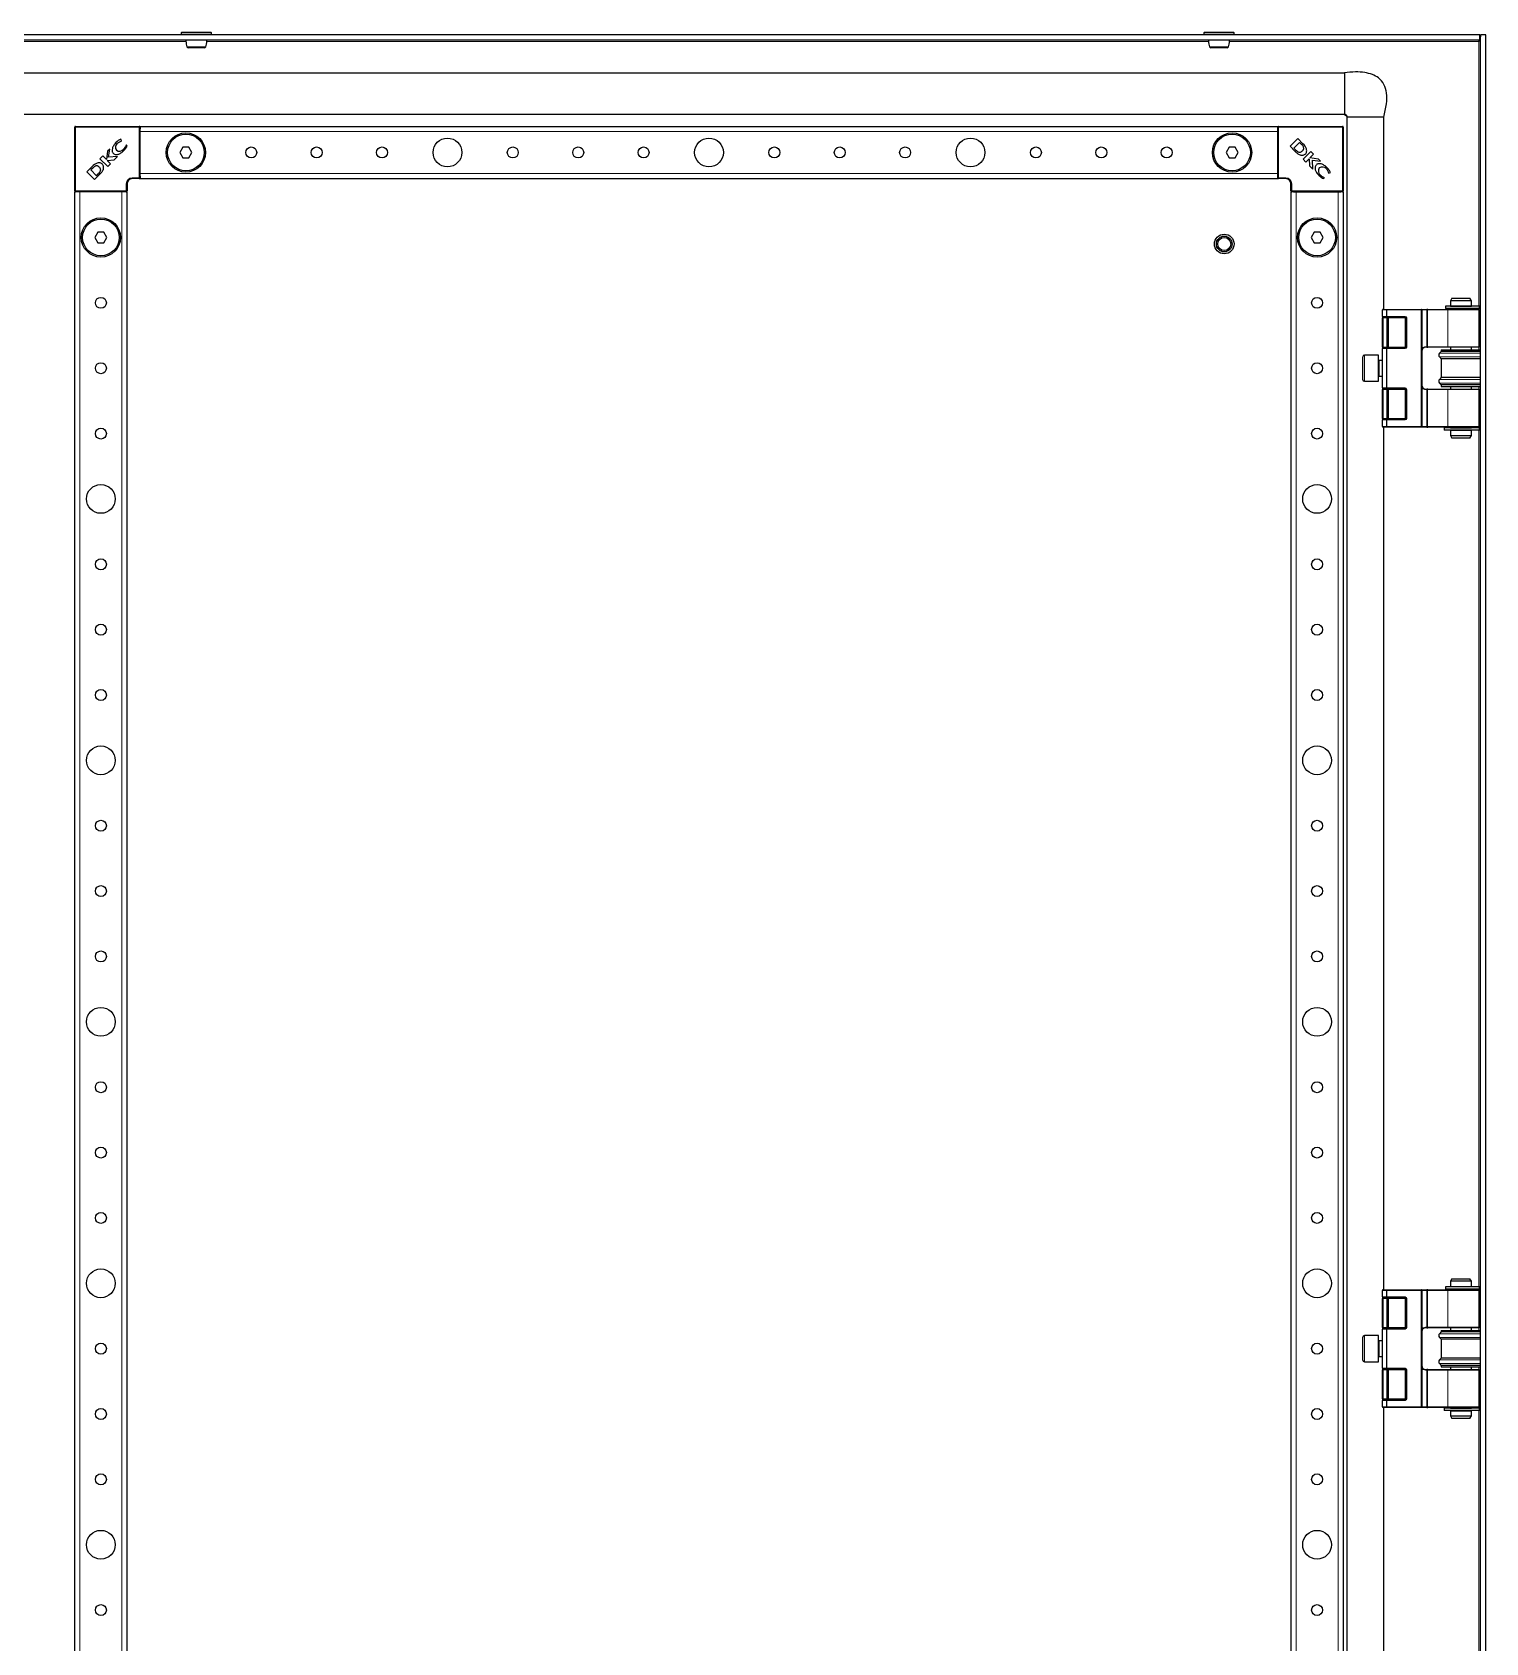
# Model space of a CAD drawing. Header units: millimetres. Extents: x -1284 to 3090, y -1538 to 1219.
# Drawn here: x -281 to 275, y -59 to 557 of the extents above; entities that cross this region are included whole.
import ezdxf

# ---------------------------------------------------------------- set-up
doc = ezdxf.new("R2010")
doc.units = ezdxf.units.MM

msp = doc.modelspace()

# ---------------------------------------------------------------- linework, layer by layer
at = {"color": 7, "linetype": 'Continuous', "lineweight": 25}
for p, q in [((272.26, 556.28), (-318.14, 556.28)), ((-224.19, 557.03), (-224.19, 556.28)), ((-223.94, 557.28), (-212.94, 557.28)), ((-212.69, 556.28), (-212.69, 557.03)), ((166.81, 557.03), (166.81, 556.28)), ((167.06, 557.28), (175.57, 557.28)), ((175.57, 557.28), (178.06, 557.28)), ((178.31, 556.28), (178.31, 557.03)), ((272.26, 554.28), (272.26, 556.28)), ((272.56, -998.72), (272.56, 556.28)), ((274.56, 556.28), (272.56, 556.28)), ((274.56, -998.72), (274.56, 556.28)), ((272.26, 554.28), (-318.14, 554.28)), ((272.16, 554.28), (271.96, 553.68)), ((-312.44, 541.78), (220.56, 541.78)), ((220.56, 525.78), (-309.69, 525.78)), ((221.56, -967.22), (221.56, 524.78)), ((235.56, 451.28), (235.56, 524.78)), ((-264.94, 496.58), (-264.94, 520.98)), ((-264.64, 521.28), (-240.24, 521.28)), ((-239.94, 520.98), (-239.94, 521.28)), ((-239.94, 521.28), (195.06, 521.28)), ((-239.94, 520.98), (-239.94, 520.34)), ((-239.94, 519.28), (-239.94, 520.34)), ((-239.94, 503.28), (-239.94, 519.28)), ((195.06, 520.98), (195.06, 521.28)), ((195.06, 520.34), (195.06, 520.98)), ((195.06, 519.28), (195.06, 520.34)), ((195.06, 503.28), (195.06, 519.28)), ((195.36, 521.28), (219.76, 521.28)), ((220.06, 520.98), (220.06, 496.58)), ((-252.36, 511.82), (-252.85, 508.55)), ((-251.57, 512.61), (-252.36, 511.82)), ((-252.04, 509.52), (-251.57, 512.61)), ((-247, 515.74), (-247.34, 516.43)), ((-247.14, 515.6), (-247, 515.74)), ((-245.19, 514.17), (-245.3, 514.06)), ((-244.94, 513.66), (-245.19, 514.17)), ((-223.59, 513.28), (-224.75, 511.28)), ((-224.75, 511.28), (-223.59, 509.28)), ((-221.28, 513.28), (-223.59, 513.28)), ((-220.13, 511.28), (-221.28, 513.28)), ((-221.28, 509.28), (-220.13, 511.28)), ((176.41, 513.28), (175.25, 511.28)), ((175.25, 511.28), (176.41, 509.28)), ((178.72, 513.28), (176.41, 513.28)), ((179.87, 511.28), (178.72, 513.28)), ((178.72, 509.28), (179.87, 511.28)), ((202.67, 516.64), (199.71, 513.68)), ((199.71, 513.68), (201.6, 511.79)), ((203.37, 515.11), (201.19, 512.93)), ((201.19, 512.93), (201.87, 512.27)), ((201.6, 511.79), (201.62, 511.77)), ((204.66, 514.64), (202.67, 516.64)), ((204.11, 514.39), (203.37, 515.11)), ((207.67, 511.63), (204.71, 508.67)), ((208.72, 510.59), (207.67, 511.63)), ((-258.3, 505.88), (-260.29, 503.89)), ((-258.05, 505.33), (-258.77, 504.59)), ((-254.24, 509.94), (-255.29, 508.89)), ((-255.29, 508.89), (-252.33, 505.93)), ((-252.85, 508.55), (-254.24, 509.94)), ((-252.51, 508.23), (-249.85, 508.41)), ((-251.27, 506.99), (-252.51, 508.23)), ((-252.33, 505.93), (-251.27, 506.99)), ((-248.57, 509.7), (-252.04, 509.52)), ((-249.85, 508.41), (-248.57, 509.7)), ((-223.59, 509.28), (-221.28, 509.28)), ((176.41, 509.28), (178.72, 509.28)), ((204.71, 508.67), (205.77, 507.61)), ((205.77, 507.61), (207.01, 508.86)), ((207.01, 508.86), (207.19, 506.2)), ((207.19, 506.2), (208.47, 504.91)), ((207.33, 509.2), (208.72, 510.59)), ((210.59, 508.71), (207.33, 509.2)), ((208.29, 508.38), (211.39, 507.91)), ((208.47, 504.91), (208.29, 508.38)), ((211.39, 507.91), (210.59, 508.71)), ((-260.29, 503.89), (-257.33, 500.93)), ((-258.77, 504.59), (-256.59, 502.41)), ((-257.33, 500.93), (-255.44, 502.82)), ((-256.59, 502.41), (-255.93, 503.09)), ((-255.44, 502.82), (-255.42, 502.84)), ((-244.94, 499.28), (-244.94, 496.58)), ((-240.24, 501.28), (-242.94, 501.28)), ((-239.94, 502.23), (-239.94, 503.28)), ((-239.94, 502.23), (-239.94, 501.58)), ((-239.94, 501.28), (-239.94, 501.58)), ((-239.94, 501.28), (195.06, 501.28)), ((195.06, 502.23), (195.06, 503.28)), ((195.06, 501.58), (195.06, 502.23)), ((195.06, 501.28), (195.06, 501.58)), ((198.06, 501.28), (195.36, 501.28)), ((200.06, 496.58), (200.06, 499.28)), ((212.43, 501.29), (212.94, 501.53)), ((212.94, 501.53), (212.84, 501.64)), ((214.38, 503.48), (214.52, 503.35)), ((214.52, 503.35), (215.2, 503.68)), ((-264.94, -938.72), (-264.94, 496.28)), ((-264.64, 496.28), (-264.94, 496.28)), ((-263.99, 496.28), (-264.64, 496.28)), ((-262.94, 496.28), (-263.99, 496.28)), ((-246.94, 496.28), (-262.94, 496.28)), ((-245.89, 496.28), (-246.94, 496.28)), ((-245.24, 496.28), (-245.89, 496.28)), ((-244.94, 496.28), (-245.24, 496.28)), ((-244.94, -938.72), (-244.94, 496.28)), ((200.06, 496.28), (200.06, -938.72)), ((200.06, 496.28), (200.36, 496.28)), ((201.01, 496.28), (200.36, 496.28)), ((201.01, 496.28), (202.06, 496.28)), ((202.06, 496.28), (218.06, 496.28)), ((218.06, 496.28), (219.11, 496.28)), ((219.76, 496.28), (219.11, 496.28)), ((219.76, 496.28), (220.06, 496.28)), ((220.06, 496.28), (220.06, -938.72)), ((-256.09, 480.78), (-257.25, 478.78)), ((-253.78, 480.78), (-256.09, 480.78)), ((-252.63, 478.78), (-253.78, 480.78)), ((208.91, 480.78), (207.75, 478.78)), ((211.22, 480.78), (208.91, 480.78)), ((212.37, 478.78), (211.22, 480.78)), ((-257.25, 478.78), (-256.09, 476.78)), ((-256.09, 476.78), (-253.78, 476.78)), ((-253.78, 476.78), (-252.63, 478.78)), ((207.75, 478.78), (208.91, 476.78)), ((208.91, 476.78), (211.22, 476.78)), ((211.22, 476.78), (212.37, 478.78)), ((235.06, 448.58), (235.06, 451.08)), ((235.26, 451.28), (236.64, 451.28)), ((236.56, 451.08), (236.56, 448.58)), ((236.64, 451.28), (249.86, 451.28)), ((249.86, 451.28), (252.08, 451.28)), ((250.06, 451.08), (250.06, 406.48)), ((252.36, 451.28), (252.08, 451.28)), ((252.36, 451.28), (260.25, 451.28)), ((259.12, 452.48), (259.12, 451.58)), ((259.14, 452.48), (259.12, 452.48)), ((259.14, 451.58), (259.12, 451.58)), ((259.14, 452.48), (259.14, 451.58)), ((259.22, 452.48), (259.14, 452.48)), ((259.22, 451.58), (259.14, 451.58)), ((272.21, 452.48), (259.22, 452.48)), ((272.21, 451.58), (259.22, 451.58)), ((260.25, 451.28), (271.86, 451.28)), ((261.64, 455.53), (261.06, 454.53)), ((261.06, 454.53), (261.06, 452.53)), ((269.06, 454.53), (261.06, 454.53)), ((261.06, 452.53), (269.06, 452.53)), ((261.06, 451.53), (261.06, 451.28)), ((261.06, 451.53), (269.06, 451.53)), ((261.56, 452.53), (261.56, 452.48)), ((261.56, 451.58), (261.56, 451.53)), ((261.64, 455.53), (268.48, 455.53)), ((269.06, 454.53), (268.48, 455.53)), ((268.56, 452.48), (268.56, 452.53)), ((268.56, 451.53), (268.56, 451.58)), ((269.06, 452.53), (269.06, 454.53)), ((269.06, 451.28), (269.06, 451.53)), ((272.06, 436.98), (272.06, 451.08)), ((272.21, 451.58), (272.21, 452.48)), ((235.06, 448.58), (235.06, 447.98)), ((235.06, 436.88), (235.06, 447.98)), ((236.68, 448.28), (235.36, 448.28)), ((243.76, 448.28), (236.68, 448.28)), ((237.06, 436.88), (237.06, 447.98)), ((244.06, 436.88), (244.06, 447.98)), ((227.56, 428.78), (227.56, 433.18)), ((233.56, 433.78), (228.16, 433.78)), ((233.56, 428.78), (233.56, 433.78)), ((235.06, 431.78), (233.81, 431.78)), ((235.06, 436.88), (235.06, 436.28)), ((235.06, 421.28), (235.06, 436.28)), ((235.36, 436.58), (236.68, 436.58)), ((236.56, 436.28), (236.56, 421.28)), ((236.68, 436.58), (243.76, 436.58)), ((252.08, 436.78), (251.56, 436.78)), ((252.08, 436.78), (252.36, 436.78)), ((260.25, 436.78), (252.36, 436.78)), ((257.56, 435.18), (256.86, 434.5)), ((256.86, 433.07), (257.56, 432.38)), ((257.56, 435.78), (257.56, 435.18)), ((257.56, 435.78), (272.56, 435.78)), ((272.56, 435.18), (257.56, 435.18)), ((257.56, 432.38), (257.56, 425.18)), ((272.56, 432.38), (257.56, 432.38)), ((271.86, 436.78), (260.25, 436.78)), ((261.06, 436.78), (261.06, 435.78)), ((269.06, 435.78), (269.06, 436.78)), ((227.56, 424.38), (227.56, 428.78)), ((233.56, 423.78), (233.56, 428.78)), ((233.81, 425.78), (235.06, 425.78)), ((257.56, 425.18), (256.86, 424.5)), ((272.56, 425.18), (257.56, 425.18)), ((228.16, 423.78), (233.56, 423.78)), ((235.06, 421.28), (235.06, 420.68)), ((235.06, 409.58), (235.06, 420.68)), ((236.68, 420.98), (235.36, 420.98)), ((243.76, 420.98), (236.68, 420.98)), ((237.06, 409.58), (237.06, 420.68)), ((244.06, 409.58), (244.06, 420.68)), ((251.56, 420.78), (252.08, 420.78)), ((252.36, 420.78), (252.08, 420.78)), ((252.36, 420.78), (260.25, 420.78)), ((256.86, 423.07), (257.56, 422.38)), ((257.56, 422.38), (257.56, 421.78)), ((272.56, 422.38), (257.56, 422.38)), ((257.56, 421.78), (272.56, 421.78)), ((260.25, 420.78), (271.86, 420.78)), ((261.06, 421.78), (261.06, 420.78)), ((269.06, 420.78), (269.06, 421.78)), ((272.06, 406.48), (272.06, 420.58)), ((235.06, 409.58), (235.06, 408.98)), ((235.06, 406.48), (235.06, 408.98)), ((235.36, 409.28), (236.68, 409.28)), ((236.56, 408.98), (236.56, 406.48)), ((236.68, 409.28), (243.76, 409.28)), ((236.64, 406.28), (235.26, 406.28)), ((235.56, 76.28), (235.56, 406.28)), ((249.86, 406.28), (236.64, 406.28)), ((252.08, 406.28), (249.86, 406.28)), ((252.08, 406.28), (252.36, 406.28)), ((260.25, 406.28), (252.36, 406.28)), ((258.69, 405.98), (258.69, 405.08)), ((258.74, 405.98), (258.69, 405.98)), ((258.74, 405.08), (258.69, 405.08)), ((272.21, 405.98), (258.74, 405.98)), ((272.21, 405.08), (258.74, 405.08)), ((271.86, 406.28), (260.25, 406.28)), ((261.06, 406.28), (261.06, 406.03)), ((261.06, 406.03), (269.06, 406.03)), ((261.06, 405.03), (261.06, 403.03)), ((261.06, 405.03), (269.06, 405.03)), ((261.06, 403.03), (261.64, 402.03)), ((261.06, 403.03), (265.59, 403.03)), ((261.56, 406.03), (261.56, 405.98)), ((261.56, 405.08), (261.56, 405.03)), ((265.52, 402.03), (261.64, 402.03)), ((268.48, 402.03), (265.52, 402.03)), ((265.59, 403.03), (269.06, 403.03)), ((268.48, 402.03), (269.06, 403.03)), ((268.56, 405.98), (268.56, 406.03)), ((268.56, 405.03), (268.56, 405.08)), ((269.06, 406.03), (269.06, 406.28)), ((269.06, 403.03), (269.06, 405.03)), ((272.21, 405.08), (272.21, 405.98)), ((261.64, 80.53), (261.06, 79.53)), ((261.64, 80.53), (268.48, 80.53)), ((269.06, 79.53), (268.48, 80.53)), ((235.06, 73.58), (235.06, 76.08)), ((235.26, 76.28), (236.64, 76.28)), ((236.56, 76.08), (236.56, 73.58)), ((236.64, 76.28), (249.86, 76.28)), ((249.86, 76.28), (252.08, 76.28)), ((250.06, 76.08), (250.06, 31.48)), ((252.36, 76.28), (252.08, 76.28)), ((252.36, 76.28), (260.25, 76.28)), ((259.12, 77.48), (259.12, 76.58)), ((259.14, 77.48), (259.12, 77.48)), ((259.14, 76.58), (259.12, 76.58)), ((259.14, 77.48), (259.14, 76.58)), ((259.22, 77.48), (259.14, 77.48)), ((259.22, 76.58), (259.14, 76.58)), ((272.21, 77.48), (259.22, 77.48)), ((272.21, 76.58), (259.22, 76.58)), ((260.25, 76.28), (271.86, 76.28)), ((261.06, 79.53), (261.06, 77.53)), ((269.06, 79.53), (261.06, 79.53)), ((261.06, 77.53), (269.06, 77.53)), ((261.06, 76.53), (261.06, 76.28)), ((261.06, 76.53), (269.06, 76.53)), ((261.56, 77.53), (261.56, 77.48)), ((261.56, 76.58), (261.56, 76.53)), ((268.56, 77.48), (268.56, 77.53)), ((268.56, 76.53), (268.56, 76.58)), ((269.06, 77.53), (269.06, 79.53)), ((269.06, 76.28), (269.06, 76.53)), ((272.06, 61.98), (272.06, 76.08)), ((272.21, 76.58), (272.21, 77.48)), ((235.06, 73.58), (235.06, 72.98)), ((235.06, 61.88), (235.06, 72.98)), ((236.68, 73.28), (235.36, 73.28)), ((243.76, 73.28), (236.68, 73.28)), ((237.06, 61.88), (237.06, 72.98)), ((244.06, 61.88), (244.06, 72.98)), ((235.06, 61.88), (235.06, 61.28)), ((252.08, 61.78), (251.56, 61.78)), ((252.08, 61.78), (252.36, 61.78)), ((260.25, 61.78), (252.36, 61.78)), ((271.86, 61.78), (260.25, 61.78)), ((261.06, 61.78), (261.06, 60.78)), ((269.06, 60.78), (269.06, 61.78)), ((227.56, 53.78), (227.56, 58.18)), ((233.56, 58.78), (228.16, 58.78)), ((233.56, 53.78), (233.56, 58.78)), ((235.06, 56.78), (233.81, 56.78)), ((235.06, 46.28), (235.06, 61.28)), ((235.36, 61.58), (236.68, 61.58)), ((236.56, 61.28), (236.56, 46.28)), ((236.68, 61.58), (243.76, 61.58)), ((257.56, 60.18), (256.86, 59.5)), ((256.86, 58.07), (257.56, 57.38)), ((257.56, 60.78), (257.56, 60.18)), ((257.56, 60.78), (272.56, 60.78)), ((272.56, 60.18), (257.56, 60.18)), ((257.56, 57.38), (257.56, 50.18)), ((272.56, 57.38), (257.56, 57.38)), ((227.56, 49.38), (227.56, 53.78)), ((233.56, 48.78), (233.56, 53.78)), ((233.81, 50.78), (235.06, 50.78)), ((257.56, 50.18), (256.86, 49.5)), ((272.56, 50.18), (257.56, 50.18)), ((228.16, 48.78), (233.56, 48.78)), ((235.06, 46.28), (235.06, 45.68)), ((235.06, 34.58), (235.06, 45.68)), ((236.68, 45.98), (235.36, 45.98)), ((243.76, 45.98), (236.68, 45.98)), ((237.06, 34.58), (237.06, 45.68)), ((244.06, 34.58), (244.06, 45.68)), ((251.56, 45.78), (252.08, 45.78)), ((252.36, 45.78), (252.08, 45.78)), ((252.36, 45.78), (260.25, 45.78)), ((256.86, 48.07), (257.56, 47.38)), ((257.56, 47.38), (257.56, 46.78)), ((272.56, 47.38), (257.56, 47.38)), ((257.56, 46.78), (272.56, 46.78)), ((260.25, 45.78), (271.86, 45.78)), ((261.06, 46.78), (261.06, 45.78)), ((269.06, 45.78), (269.06, 46.78)), ((272.06, 31.48), (272.06, 45.58)), ((235.06, 34.58), (235.06, 33.98)), ((235.06, 31.48), (235.06, 33.98)), ((236.64, 31.28), (235.26, 31.28)), ((235.36, 34.28), (236.68, 34.28)), ((235.56, -473.72), (235.56, 31.28)), ((236.56, 33.98), (236.56, 31.48)), ((249.86, 31.28), (236.64, 31.28)), ((236.68, 34.28), (243.76, 34.28)), ((252.08, 31.28), (249.86, 31.28)), ((252.08, 31.28), (252.36, 31.28)), ((260.25, 31.28), (252.36, 31.28)), ((258.69, 30.98), (258.69, 30.08)), ((258.74, 30.98), (258.69, 30.98)), ((272.21, 30.98), (258.74, 30.98)), ((271.86, 31.28), (260.25, 31.28)), ((261.06, 31.28), (261.06, 31.03)), ((261.06, 31.03), (269.06, 31.03)), ((261.56, 31.03), (261.56, 30.98)), ((268.56, 30.98), (268.56, 31.03)), ((269.06, 31.03), (269.06, 31.28)), ((272.21, 30.08), (272.21, 30.98)), ((258.74, 30.08), (258.69, 30.08)), ((272.21, 30.08), (258.74, 30.08)), ((261.06, 30.03), (261.06, 28.03)), ((261.06, 30.03), (269.06, 30.03)), ((261.06, 28.03), (261.64, 27.03)), ((261.06, 28.03), (265.59, 28.03)), ((261.56, 30.08), (261.56, 30.03)), ((265.52, 27.03), (261.64, 27.03)), ((268.48, 27.03), (265.52, 27.03)), ((265.59, 28.03), (269.06, 28.03)), ((268.48, 27.03), (269.06, 28.03)), ((268.56, 30.03), (268.56, 30.08)), ((269.06, 28.03), (269.06, 30.03))]:
    msp.add_line(p, q, dxfattribs=at)
at = {"color": 8, "linetype": 'Continuous', "lineweight": 18}
for p, q in [((-212.69, 557.03), (-224.19, 557.03)), ((175.71, 557.03), (166.81, 557.03)), ((178.31, 557.03), (175.71, 557.03)), ((-317.84, 553.68), (-222.41, 553.68)), ((-214.47, 553.68), (168.59, 553.68)), ((176.53, 553.68), (271.96, 553.68)), ((271.96, 553.68), (271.96, 452.48)), ((-264.64, 520.98), (-264.94, 520.98)), ((-264.64, 520.98), (-264.64, 521.28)), ((-264.64, 520.98), (-264.64, 496.58)), ((-240.24, 520.98), (-264.64, 520.98)), ((-240.24, 521.28), (-240.24, 520.98)), ((-240.24, 501.58), (-240.24, 520.98)), ((-239.94, 520.98), (-240.24, 520.98)), ((-239.94, 519.28), (195.06, 519.28)), ((195.36, 520.98), (195.06, 520.98)), ((195.36, 520.98), (195.36, 521.28)), ((195.36, 520.98), (195.36, 501.58)), ((219.76, 520.98), (195.36, 520.98)), ((219.76, 520.98), (219.76, 521.28)), ((219.76, 496.58), (219.76, 520.98)), ((219.76, 520.98), (220.06, 520.98)), ((-245.24, 496.58), (-245.24, 499.28)), ((-244.94, 499.28), (-245.24, 499.28)), ((-242.94, 501.58), (-240.24, 501.58)), ((-242.94, 501.28), (-242.94, 501.58)), ((-240.24, 501.58), (-240.24, 501.28)), ((-239.94, 501.58), (-240.24, 501.58)), ((-239.94, 503.28), (195.06, 503.28)), ((195.36, 501.58), (195.06, 501.58)), ((195.36, 501.28), (195.36, 501.58)), ((195.36, 501.58), (198.06, 501.58)), ((198.06, 501.28), (198.06, 501.58)), ((200.06, 499.28), (200.36, 499.28)), ((200.36, 499.28), (200.36, 496.58)), ((-264.64, 496.58), (-264.94, 496.58)), ((-264.64, 496.58), (-245.24, 496.58)), ((-264.64, 496.58), (-264.64, 496.28)), ((-262.94, -938.72), (-262.94, 496.28)), ((-246.94, -938.72), (-246.94, 496.28)), ((-245.24, 496.58), (-245.24, 496.28)), ((-244.94, 496.58), (-245.24, 496.58)), ((200.36, 496.58), (200.06, 496.58)), ((200.36, 496.58), (219.76, 496.58)), ((200.36, 496.28), (200.36, 496.58)), ((202.06, 496.28), (202.06, -938.72)), ((218.06, 496.28), (218.06, -938.72)), ((219.76, 496.28), (219.76, 496.58)), ((220.06, 496.58), (219.76, 496.58)), ((236.56, 451.08), (235.06, 451.08)), ((249.86, 451.08), (236.56, 451.08)), ((249.86, 451.08), (249.86, 451.28)), ((249.86, 406.48), (249.86, 451.08)), ((249.86, 451.08), (250.06, 451.08)), ((252.08, 451.08), (250.06, 451.08)), ((252.08, 451.28), (252.08, 451.08)), ((252.22, 451.08), (252.08, 451.08)), ((252.08, 436.98), (252.08, 451.08)), ((260.11, 451.08), (252.22, 451.08)), ((252.22, 451.08), (252.22, 436.98)), ((259.22, 451.58), (259.22, 452.48)), ((272.06, 451.08), (260.11, 451.08)), ((260.11, 436.98), (260.11, 451.08)), ((271.96, 451.58), (271.96, 451.26)), ((235.06, 448.58), (236.56, 448.58)), ((235.36, 447.98), (235.06, 447.98)), ((235.36, 448.28), (235.36, 447.98)), ((236.76, 447.98), (235.36, 447.98)), ((235.36, 447.98), (235.36, 436.88)), ((236.56, 448.58), (243.76, 448.58)), ((236.76, 448.28), (236.76, 447.98)), ((236.76, 436.88), (236.76, 447.98)), ((237.06, 447.98), (236.76, 447.98)), ((237.36, 447.98), (237.06, 447.98)), ((237.36, 447.98), (237.36, 448.28)), ((243.76, 447.98), (237.36, 447.98)), ((237.36, 447.98), (237.36, 436.88)), ((243.76, 448.58), (243.76, 448.28)), ((243.76, 447.98), (243.76, 448.28)), ((243.76, 436.88), (243.76, 447.98)), ((244.06, 447.98), (243.76, 447.98)), ((244.36, 447.98), (244.06, 447.98)), ((244.36, 447.98), (244.36, 436.88)), ((228.16, 433.78), (228.16, 428.78)), ((233.81, 431.78), (233.81, 425.78)), ((235.36, 436.88), (235.06, 436.88)), ((236.56, 436.28), (235.06, 436.28)), ((235.36, 436.88), (236.76, 436.88)), ((235.36, 436.88), (235.36, 436.58)), ((243.76, 436.28), (236.56, 436.28)), ((236.76, 436.88), (236.76, 436.58)), ((237.06, 436.88), (236.76, 436.88)), ((237.36, 436.88), (237.06, 436.88)), ((237.36, 436.58), (237.36, 436.88)), ((237.36, 436.88), (243.76, 436.88)), ((243.76, 436.58), (243.76, 436.88)), ((244.06, 436.88), (243.76, 436.88)), ((243.76, 436.58), (243.76, 436.28)), ((244.36, 436.88), (244.06, 436.88)), ((251.56, 436.98), (252.08, 436.98)), ((251.56, 436.98), (251.56, 436.78)), ((252.22, 436.98), (252.08, 436.98)), ((252.08, 436.98), (252.08, 436.78)), ((252.22, 436.98), (260.11, 436.98)), ((272.56, 434.5), (256.86, 434.5)), ((272.56, 433.07), (256.86, 433.07)), ((260.11, 436.98), (272.06, 436.98)), ((271.96, 436.81), (271.96, 435.78)), ((228.16, 428.78), (228.16, 423.78)), ((235.06, 421.28), (236.56, 421.28)), ((235.36, 420.68), (235.06, 420.68)), ((235.36, 420.68), (235.36, 420.98)), ((236.76, 420.68), (235.36, 420.68)), ((235.36, 420.68), (235.36, 409.58)), ((236.56, 421.28), (243.76, 421.28)), ((236.76, 420.68), (236.76, 420.98)), ((236.76, 409.58), (236.76, 420.68)), ((236.76, 420.68), (237.06, 420.68)), ((237.06, 420.68), (237.36, 420.68)), ((237.36, 420.68), (237.36, 420.98)), ((243.76, 420.68), (237.36, 420.68)), ((237.36, 420.68), (237.36, 409.58)), ((243.76, 420.98), (243.76, 421.28)), ((243.76, 420.68), (243.76, 420.98)), ((243.76, 409.58), (243.76, 420.68)), ((243.76, 420.68), (244.06, 420.68)), ((244.06, 420.68), (244.36, 420.68)), ((244.36, 420.68), (244.36, 409.58)), ((251.56, 420.78), (251.56, 420.58)), ((252.08, 420.58), (251.56, 420.58)), ((252.08, 420.78), (252.08, 420.58)), ((252.08, 406.48), (252.08, 420.58)), ((252.08, 420.58), (252.22, 420.58)), ((252.22, 420.58), (252.22, 406.48)), ((260.11, 420.58), (252.22, 420.58)), ((272.56, 424.5), (256.86, 424.5)), ((272.56, 423.07), (256.86, 423.07)), ((260.11, 406.48), (260.11, 420.58)), ((272.06, 420.58), (260.11, 420.58)), ((271.96, 421.78), (271.96, 420.76)), ((235.06, 409.58), (235.36, 409.58)), ((236.56, 408.98), (235.06, 408.98)), ((235.36, 409.28), (235.36, 409.58)), ((235.36, 409.58), (236.76, 409.58)), ((243.76, 408.98), (236.56, 408.98)), ((236.76, 409.28), (236.76, 409.58)), ((237.06, 409.58), (236.76, 409.58)), ((237.36, 409.58), (237.06, 409.58)), ((237.36, 409.28), (237.36, 409.58)), ((237.36, 409.58), (243.76, 409.58)), ((243.76, 409.28), (243.76, 409.58)), ((244.06, 409.58), (243.76, 409.58)), ((243.76, 408.98), (243.76, 409.28)), ((244.36, 409.58), (244.06, 409.58)), ((235.06, 406.48), (236.56, 406.48)), ((236.56, 406.48), (249.86, 406.48)), ((249.86, 406.28), (249.86, 406.48)), ((250.06, 406.48), (249.86, 406.48)), ((250.06, 406.48), (252.08, 406.48)), ((252.08, 406.48), (252.22, 406.48)), ((252.08, 406.48), (252.08, 406.28)), ((252.22, 406.48), (260.11, 406.48)), ((258.74, 405.08), (258.74, 405.98)), ((260.11, 406.48), (272.06, 406.48)), ((271.96, 406.31), (271.96, 405.98)), ((271.96, 405.08), (271.96, 77.48)), ((236.56, 76.08), (235.06, 76.08)), ((249.86, 76.08), (236.56, 76.08)), ((249.86, 76.08), (249.86, 76.28)), ((249.86, 31.48), (249.86, 76.08)), ((249.86, 76.08), (250.06, 76.08)), ((252.08, 76.08), (250.06, 76.08)), ((252.08, 76.28), (252.08, 76.08)), ((252.22, 76.08), (252.08, 76.08)), ((252.08, 61.98), (252.08, 76.08)), ((260.11, 76.08), (252.22, 76.08)), ((252.22, 76.08), (252.22, 61.98)), ((259.22, 76.58), (259.22, 77.48)), ((272.06, 76.08), (260.11, 76.08)), ((260.11, 61.98), (260.11, 76.08)), ((271.96, 76.58), (271.96, 76.26)), ((235.06, 73.58), (236.56, 73.58)), ((235.36, 72.98), (235.06, 72.98)), ((235.36, 73.28), (235.36, 72.98)), ((236.76, 72.98), (235.36, 72.98)), ((235.36, 72.98), (235.36, 61.88)), ((236.56, 73.58), (243.76, 73.58)), ((236.76, 73.28), (236.76, 72.98)), ((237.06, 72.98), (236.76, 72.98)), ((236.76, 61.88), (236.76, 72.98)), ((237.36, 72.98), (237.06, 72.98)), ((237.36, 72.98), (237.36, 73.28)), ((243.76, 72.98), (237.36, 72.98)), ((237.36, 72.98), (237.36, 61.88)), ((243.76, 73.58), (243.76, 73.28)), ((243.76, 72.98), (243.76, 73.28)), ((244.06, 72.98), (243.76, 72.98)), ((243.76, 61.88), (243.76, 72.98)), ((244.36, 72.98), (244.06, 72.98)), ((244.36, 72.98), (244.36, 61.88)), ((235.36, 61.88), (235.06, 61.88)), ((235.36, 61.88), (236.76, 61.88)), ((235.36, 61.88), (235.36, 61.58)), ((236.76, 61.88), (236.76, 61.58)), ((237.06, 61.88), (236.76, 61.88)), ((237.36, 61.88), (237.06, 61.88)), ((237.36, 61.58), (237.36, 61.88)), ((237.36, 61.88), (243.76, 61.88)), ((243.76, 61.58), (243.76, 61.88)), ((244.06, 61.88), (243.76, 61.88)), ((244.36, 61.88), (244.06, 61.88)), ((251.56, 61.98), (252.08, 61.98)), ((251.56, 61.98), (251.56, 61.78)), ((252.22, 61.98), (252.08, 61.98)), ((252.08, 61.98), (252.08, 61.78)), ((252.22, 61.98), (260.11, 61.98)), ((260.11, 61.98), (272.06, 61.98)), ((271.96, 61.81), (271.96, 60.78)), ((228.16, 58.78), (228.16, 53.78)), ((233.81, 56.78), (233.81, 50.78)), ((236.56, 61.28), (235.06, 61.28)), ((243.76, 61.28), (236.56, 61.28)), ((243.76, 61.58), (243.76, 61.28)), ((272.56, 59.5), (256.86, 59.5)), ((272.56, 58.07), (256.86, 58.07)), ((228.16, 53.78), (228.16, 48.78)), ((272.56, 49.5), (256.86, 49.5)), ((235.06, 46.28), (236.56, 46.28)), ((235.36, 45.68), (235.06, 45.68)), ((235.36, 45.68), (235.36, 45.98)), ((236.76, 45.68), (235.36, 45.68)), ((235.36, 45.68), (235.36, 34.58)), ((236.56, 46.28), (243.76, 46.28)), ((236.76, 45.68), (236.76, 45.98)), ((236.76, 45.68), (237.06, 45.68)), ((236.76, 34.58), (236.76, 45.68)), ((237.06, 45.68), (237.36, 45.68)), ((237.36, 45.68), (237.36, 45.98)), ((243.76, 45.68), (237.36, 45.68)), ((237.36, 45.68), (237.36, 34.58)), ((243.76, 45.98), (243.76, 46.28)), ((243.76, 45.68), (243.76, 45.98)), ((243.76, 34.58), (243.76, 45.68)), ((243.76, 45.68), (244.06, 45.68)), ((244.06, 45.68), (244.36, 45.68)), ((244.36, 45.68), (244.36, 34.58)), ((251.56, 45.78), (251.56, 45.58)), ((252.08, 45.58), (251.56, 45.58)), ((252.08, 45.78), (252.08, 45.58)), ((252.08, 45.58), (252.22, 45.58)), ((252.08, 31.48), (252.08, 45.58)), ((252.22, 45.58), (252.22, 31.48)), ((260.11, 45.58), (252.22, 45.58)), ((272.56, 48.07), (256.86, 48.07)), ((260.11, 31.48), (260.11, 45.58)), ((272.06, 45.58), (260.11, 45.58)), ((271.96, 46.78), (271.96, 45.76)), ((235.06, 34.58), (235.36, 34.58)), ((236.56, 33.98), (235.06, 33.98)), ((235.06, 31.48), (236.56, 31.48)), ((235.36, 34.28), (235.36, 34.58)), ((235.36, 34.58), (236.76, 34.58)), ((243.76, 33.98), (236.56, 33.98)), ((236.56, 31.48), (249.86, 31.48)), ((236.76, 34.28), (236.76, 34.58)), ((237.06, 34.58), (236.76, 34.58)), ((237.36, 34.58), (237.06, 34.58)), ((237.36, 34.28), (237.36, 34.58)), ((237.36, 34.58), (243.76, 34.58)), ((243.76, 34.28), (243.76, 34.58)), ((244.06, 34.58), (243.76, 34.58)), ((243.76, 33.98), (243.76, 34.28)), ((244.36, 34.58), (244.06, 34.58)), ((249.86, 31.28), (249.86, 31.48)), ((250.06, 31.48), (249.86, 31.48)), ((250.06, 31.48), (252.08, 31.48)), ((252.08, 31.48), (252.22, 31.48)), ((252.08, 31.48), (252.08, 31.28)), ((252.22, 31.48), (260.11, 31.48)), ((258.74, 30.08), (258.74, 30.98)), ((260.11, 31.48), (272.06, 31.48)), ((271.96, 31.31), (271.96, 30.98)), ((271.96, 30.08), (271.96, -472.52))]:
    msp.add_line(p, q, dxfattribs=at)
at = {"color": 7, "linetype": 'Continuous', "lineweight": 25}
for centre, radius in [((-222.44, 511.28), 7.5), ((-222.44, 511.28), 7), ((177.56, 511.28), 7.5), ((177.56, 511.28), 7), ((-197.44, 511.28), 2.1), ((-172.44, 511.28), 2.1), ((-147.44, 511.28), 2.1), ((-122.44, 511.28), 5.5), ((-97.44, 511.28), 2.1), ((-72.44, 511.28), 2.1), ((-47.44, 511.28), 2.1), ((-22.44, 511.28), 5.5), ((2.56, 511.28), 2.1), ((27.56, 511.28), 2.1), ((52.56, 511.28), 2.1), ((77.56, 511.28), 5.5), ((102.56, 511.28), 2.1), ((127.56, 511.28), 2.1), ((152.56, 511.28), 2.1), ((-254.94, 478.78), 7.5), ((-254.94, 478.78), 7), ((210.06, 478.78), 7.5), ((210.06, 478.78), 7), ((174.56, 476.28), 3.75), ((174.56, 476.28), 3), ((174.56, 476.28), 2.5), ((-254.94, 453.78), 2.1), ((210.06, 453.78), 2.1), ((-254.94, 428.78), 2.1), ((210.06, 428.78), 2.1), ((-254.94, 403.78), 2.1), ((210.06, 403.78), 2.1), ((-254.94, 378.78), 5.5), ((210.06, 378.78), 5.5), ((-254.94, 353.78), 2.1), ((210.06, 353.78), 2.1), ((-254.94, 328.78), 2.1), ((210.06, 328.78), 2.1), ((-254.94, 303.78), 2.1), ((210.06, 303.78), 2.1), ((-254.94, 278.78), 5.5), ((210.06, 278.78), 5.5), ((-254.94, 253.78), 2.1), ((210.06, 253.78), 2.1), ((-254.94, 228.78), 2.1), ((210.06, 228.78), 2.1), ((-254.94, 203.78), 2.1), ((210.06, 203.78), 2.1), ((-254.94, 178.78), 5.5), ((210.06, 178.78), 5.5), ((-254.94, 153.78), 2.1), ((210.06, 153.78), 2.1), ((-254.94, 128.78), 2.1), ((210.06, 128.78), 2.1), ((-254.94, 103.78), 2.1), ((210.06, 103.78), 2.1), ((-254.94, 78.78), 5.5), ((210.06, 78.78), 5.5), ((-254.94, 53.78), 2.1), ((210.06, 53.78), 2.1), ((-254.94, 28.78), 2.1), ((210.06, 28.78), 2.1), ((-254.94, 3.78), 2.1), ((210.06, 3.78), 2.1), ((-254.94, -21.22), 5.5), ((210.06, -21.22), 5.5), ((-254.94, -46.22), 2.1), ((210.06, -46.22), 2.1)]:
    msp.add_circle(centre, radius, dxfattribs=at)
for centre, radius, start, end in [((-223.94, 557.03), 0.25, 90, 180), ((-212.94, 557.03), 0.25, 0, 90), ((167.06, 557.03), 0.25, 90, 180), ((178.06, 557.03), 0.25, 0, 90), ((-221.55, 551.78), 0.5, 195.31604, 270.02276), ((-215.33, 551.78), 0.5, 269.99815, 345.40011), ((169.45, 551.78), 0.5, 195.24646, 270.04596), ((175.67, 551.78), 0.5, 269.96367, 344.83397), ((-264.64, 520.98), 0.3, 90, 180), ((-240.24, 520.98), 0.3, 0, 90), ((195.36, 520.98), 0.3, 90, 180), ((219.76, 520.98), 0.3, 0, 90), ((-247.43, 513.29), 1.97, 128.45405, 215.887), ((-247.87, 513.69), 1.94, 233.30966, 322.34638), ((199.64, 510.21), 6.12, 36.98881, 43.07444), ((201.45, 510.98), 4.87, 20.34448, 48.77765), ((-254.64, 502.67), 4.87, 110.34448, 138.77765), ((-253.87, 500.86), 6.12, 126.98881, 133.07444), ((212.47, 504.21), 1.94, 143.30966, 232.34638), ((212.06, 503.77), 1.97, 38.45405, 125.887), ((-242.94, 499.28), 2, 90, 180), ((-240.24, 501.58), 0.3, 270, 360), ((195.36, 501.58), 0.3, 180, 270), ((198.06, 499.28), 2, 0, 90), ((-264.64, 496.58), 0.3, 180, 270), ((-245.24, 496.58), 0.3, 270, 0), ((200.36, 496.58), 0.3, 180, 270), ((219.76, 496.58), 0.3, 270, 0), ((235.26, 451.08), 0.2, 90, 180), ((249.86, 451.08), 0.2, 0, 90), ((271.86, 451.08), 0.2, 0, 90), ((235.36, 448.58), 0.3, 180, 270), ((236.76, 447.98), 0.3, 0, 90), ((243.76, 447.98), 0.3, 0, 90), ((228.16, 433.18), 0.6, 90, 180), ((233.81, 432.03), 0.25, 180, 270), ((235.36, 436.28), 0.3, 90, 180), ((236.76, 436.88), 0.3, 270, 0), ((243.76, 436.88), 0.3, 270, 0), ((251.56, 435.28), 1.5, 90, 180), ((257.56, 433.78), 1, 134.427, 225.573), ((271.86, 436.98), 0.2, 270, 0), ((233.81, 425.53), 0.25, 90, 180), ((228.16, 424.38), 0.6, 180, 270), ((235.36, 421.28), 0.3, 180, 270), ((236.76, 420.68), 0.3, 0, 90), ((243.76, 420.68), 0.3, 0, 90), ((251.56, 422.28), 1.5, 180, 270), ((257.56, 423.78), 1, 134.427, 225.573), ((271.86, 420.58), 0.2, 0, 90), ((235.36, 408.98), 0.3, 90, 180), ((236.76, 409.58), 0.3, 270, 0), ((243.76, 409.58), 0.3, 270, 0), ((235.26, 406.48), 0.2, 180, 270), ((249.86, 406.48), 0.2, 270, 0), ((271.86, 406.48), 0.2, 270, 0), ((235.26, 76.08), 0.2, 90, 180), ((249.86, 76.08), 0.2, 0, 90), ((271.86, 76.08), 0.2, 0, 90), ((235.36, 73.58), 0.3, 180, 270), ((236.76, 72.98), 0.3, 0, 90), ((243.76, 72.98), 0.3, 0, 90), ((236.76, 61.88), 0.3, 270, 0), ((243.76, 61.88), 0.3, 270, 0), ((251.56, 60.28), 1.5, 90, 180), ((271.86, 61.98), 0.2, 270, 0), ((228.16, 58.18), 0.6, 90, 180), ((233.81, 57.03), 0.25, 180, 270), ((235.36, 61.28), 0.3, 90, 180), ((257.56, 58.78), 1, 134.427, 225.573), ((228.16, 49.38), 0.6, 180, 270), ((233.81, 50.53), 0.25, 90, 180), ((257.56, 48.78), 1, 134.427, 225.573), ((235.36, 46.28), 0.3, 180, 270), ((236.76, 45.68), 0.3, 0, 90), ((243.76, 45.68), 0.3, 0, 90), ((251.56, 47.28), 1.5, 180, 270), ((271.86, 45.58), 0.2, 0, 90), ((235.36, 33.98), 0.3, 90, 180), ((235.26, 31.48), 0.2, 180, 270), ((236.76, 34.58), 0.3, 270, 0), ((243.76, 34.58), 0.3, 270, 0), ((249.86, 31.48), 0.2, 270, 0), ((271.86, 31.48), 0.2, 270, 0)]:
    msp.add_arc(centre, radius, start, end, dxfattribs=at)
at = {"color": 8, "linetype": 'Continuous', "lineweight": 18}
for centre, radius, start, end in [((-242.94, 499.28), 2.3, 90, 180), ((198.06, 499.28), 2.3, 0, 90), ((252.4, 451.11), 0.179, 101.42175, 188.04947), ((260.29, 451.11), 0.179, 101.42175, 188.04947), ((243.76, 447.98), 0.6, 0, 90), ((243.76, 436.88), 0.6, 270, 0), ((251.56, 435.28), 1.7, 90, 151.92751), ((252.4, 436.96), 0.179, 171.95053, 258.57825), ((260.29, 436.96), 0.179, 171.95053, 258.57825), ((243.76, 420.68), 0.6, 0, 90), ((251.56, 422.28), 1.7, 208.07249, 270), ((252.4, 420.61), 0.179, 101.42175, 188.04947), ((260.29, 420.61), 0.179, 101.42175, 188.04947), ((243.76, 409.58), 0.6, 270, 0), ((252.4, 406.46), 0.179, 171.95053, 258.57825), ((260.29, 406.46), 0.179, 171.95053, 258.57825), ((252.4, 76.11), 0.179, 101.42175, 188.04947), ((260.29, 76.11), 0.179, 101.42175, 188.04947), ((243.76, 72.98), 0.6, 0, 90), ((243.76, 61.88), 0.6, 270, 0), ((251.56, 60.28), 1.7, 90, 151.92751), ((252.4, 61.96), 0.179, 171.95053, 258.57825), ((260.29, 61.96), 0.179, 171.95053, 258.57825), ((243.76, 45.68), 0.6, 0, 90), ((251.56, 47.28), 1.7, 208.07249, 270), ((252.4, 45.61), 0.179, 101.42175, 188.04947), ((260.29, 45.61), 0.179, 101.42175, 188.04947), ((243.76, 34.58), 0.6, 270, 0), ((252.4, 31.46), 0.179, 171.95053, 258.57825), ((260.29, 31.46), 0.179, 171.95053, 258.57825)]:
    msp.add_arc(centre, radius, start, end, dxfattribs=at)
at = {"color": 7, "linetype": 'Continuous', "lineweight": 25}
for centre, major_axis, start_param, end_param in [((236.64, 451.08), (0, 0.2), 0, 1.570796), ((236.68, 448.58), (0, 0.3), 1.570796, 3.141593), ((236.68, 436.28), (0, 0.3), 0, 1.570796), ((236.68, 421.28), (0, 0.3), 1.570796, 3.141593), ((236.68, 408.98), (0, 0.3), 0, 1.570796), ((236.64, 406.48), (0, 0.2), 1.570796, 3.141593), ((236.64, 76.08), (0, 0.2), 0, 1.570796), ((236.68, 73.58), (0, 0.3), 1.570796, 3.141593), ((236.68, 61.28), (0, 0.3), 0, 1.570796), ((236.68, 46.28), (0, 0.3), 1.570796, 3.141593), ((236.68, 33.98), (0, 0.3), 0, 1.570796), ((236.64, 31.48), (0, 0.2), 1.570796, 3.141593)]:
    msp.add_ellipse(centre, major_axis=major_axis, ratio=0.414214, start_param=start_param, end_param=end_param, dxfattribs=at)
for points, knots in [([(272.56, 556.28), (272.53, 555.85), (272.5, 555.29), (272.3, 554.73), (272.26, 554.6)], [0, 0, 0, 0, 0.773459, 1, 1, 1, 1]), ([(-222.46, 554.28), (-222.46, 554.15), (-222.44, 553.24), (-222.22, 552.37), (-222.03, 551.63)], [0, 0, 0, 0, 0.14185, 1, 1, 1, 1]), ([(-220.14, 551.28), (-220.33, 551.28), (-220.8, 551.28), (-221.35, 551.28), (-221.48, 551.28), (-221.54, 551.28)], [0, 0, 0, 0, 0.256553, 0.627981, 1, 1, 1, 1]), ([(-215.33, 551.28), (-215.37, 551.28), (-215.45, 551.28), (-216.01, 551.28), (-216.82, 551.28), (-217.81, 551.28), (-218.87, 551.28), (-219.66, 551.28), (-220.05, 551.28), (-220.14, 551.28)], [0, 0, 0, 0, 0.158514, 0.317278, 0.475863, 0.634247, 0.792477, 0.950708, 1, 1, 1, 1]), ([(-214.85, 551.63), (-214.66, 552.37), (-214.44, 553.24), (-214.42, 554.15), (-214.42, 554.28)], [0, 0, 0, 0, 0.85815, 1, 1, 1, 1]), ([(168.54, 554.28), (168.54, 554.15), (168.56, 553.24), (168.78, 552.37), (168.97, 551.63)], [0, 0, 0, 0, 0.14185, 1, 1, 1, 1]), ([(175.63, 551.28), (175.64, 551.28), (175.69, 551.28), (175.41, 551.28), (174.89, 551.28), (174.17, 551.28), (173.32, 551.28), (172.25, 551.28), (171.23, 551.28), (170.35, 551.28), (169.74, 551.28), (169.44, 551.28), (169.48, 551.28), (169.49, 551.28)], [0, 0, 0, 0, 0.03384, 0.141254, 0.248698, 0.315774, 0.423314, 0.530846, 0.63821, 0.745706, 0.853372, 0.960917, 1, 1, 1, 1]), ([(176.15, 551.63), (176.34, 552.37), (176.56, 553.24), (176.58, 554.15), (176.58, 554.28)], [0, 0, 0, 0, 0.85815, 1, 1, 1, 1]), ([(235.56, 524.78), (235.97, 526.46), (236.7, 529.5), (236.79, 533.81), (235.82, 537.37), (233.77, 539.82), (231.13, 541.24), (228.11, 541.98), (224.51, 542.19), (221.95, 541.92), (220.56, 541.78)], [0, 0, 0, 0, 0.176067, 0.318225, 0.435596, 0.543482, 0.633889, 0.737152, 0.858183, 1, 1, 1, 1]), ([(220.56, 541.78), (220.56, 541.75), (220.56, 541.69), (220.56, 541.05), (220.56, 539.58), (220.56, 537.39), (220.56, 535.39), (220.56, 533.78), (220.56, 532.18), (220.56, 530.17), (220.56, 527.99), (220.56, 526.48), (220.56, 526.08), (220.56, 525.95)], [0, 0, 0, 0, 0.069165, 0.1363, 0.267291, 0.398282, 0.465417, 0.534583, 0.603748, 0.670883, 0.801874, 0.932865, 1, 1, 1, 1]), ([(220.56, 525.95), (220.66, 525.93), (220.8, 525.91), (220.96, 525.84), (221.04, 525.79), (221.1, 525.72), (221.14, 525.65), (221.17, 525.58), (221.23, 525.4), (221.4, 525.32), (221.55, 525.09), (221.58, 524.89), (221.6, 524.78)], [0, 0, 0, 0, 0.146823, 0.202041, 0.247643, 0.28691, 0.323569, 0.360785, 0.40083, 0.628513, 0.79432, 1, 1, 1, 1]), ([(220.56, 525.78), (220.78, 525.63), (221.19, 525.37), (221.45, 524.96), (221.56, 524.78)], [0, 0, 0, 0, 0.556114, 1, 1, 1, 1]), ([(222.54, 524.78), (222.24, 524.78), (221.79, 524.78), (221.7, 524.78), (221.68, 524.78)], [0, 0, 0, 0, 0.6491387, 1, 1, 1, 1]), ([(-249.07, 515.19), (-249.4, 514.82), (-250.01, 514.12), (-250.57, 512.95), (-250.7, 512.01), (-250.55, 511.37), (-250.36, 511.14), (-250.27, 511.02)], [0, 0, 0, 0, 0.315674, 0.58952, 0.813199, 0.909026, 1, 1, 1, 1]), ([(-250.27, 511.02), (-250.11, 510.89), (-249.78, 510.6), (-249.08, 510.44), (-248.2, 510.57), (-247.13, 511.13), (-246.44, 511.77), (-246.04, 512.14)], [0, 0, 0, 0, 0.130532, 0.266031, 0.423997, 0.666819, 1, 1, 1, 1]), ([(-247.34, 516.43), (-247.67, 516.24), (-248.3, 515.9), (-248.83, 515.42), (-249.07, 515.19)], [0, 0, 0, 0, 0.5368, 1, 1, 1, 1]), ([(-248.65, 514.83), (-248.39, 515.05), (-247.95, 515.42), (-247.38, 515.55), (-247.14, 515.6)], [0, 0, 0, 0, 0.579608, 1, 1, 1, 1]), ([(-245.3, 514.06), (-245.44, 513.74), (-245.71, 513.17), (-246.13, 512.71), (-246.33, 512.5)], [0, 0, 0, 0, 0.547643, 1, 1, 1, 1]), ([(-246.04, 512.14), (-245.8, 512.41), (-245.37, 512.87), (-245.07, 513.42), (-244.94, 513.66)], [0, 0, 0, 0, 0.577653, 1, 1, 1, 1]), ([(201.62, 511.77), (201.69, 511.69), (201.85, 511.54), (202.02, 511.39), (202.1, 511.31)], [0, 0, 0, 0, 0.486421, 1, 1, 1, 1]), ([(201.87, 512.27), (202.07, 512.08), (202.43, 511.73), (202.97, 511.41), (203.42, 511.35), (203.76, 511.41), (204.12, 511.6), (204.33, 511.8), (204.44, 511.91)], [0, 0, 0, 0, 0.274676, 0.503042, 0.607381, 0.716579, 0.843412, 1, 1, 1, 1]), ([(202.1, 511.31), (202.25, 511.18), (202.52, 510.93), (202.81, 510.72), (202.95, 510.63)], [0, 0, 0, 0, 0.55183, 1, 1, 1, 1]), ([(202.95, 510.63), (203.15, 510.52), (203.54, 510.32), (204.17, 510.2), (204.76, 510.24), (205.3, 510.44), (205.73, 510.8), (206.03, 511.31), (206.14, 511.97), (206.06, 512.43), (206.01, 512.68)], [0, 0, 0, 0, 0.138091, 0.265455, 0.384013, 0.496103, 0.605759, 0.71979, 0.847662, 1, 1, 1, 1]), ([(204.44, 511.91), (204.54, 512), (204.7, 512.18), (204.88, 512.45), (204.97, 512.73), (204.97, 513.05), (204.82, 513.46), (204.63, 513.74), (204.53, 513.89)], [0, 0, 0, 0, 0.176808, 0.319231, 0.43938, 0.552395, 0.749205, 1, 1, 1, 1]), ([(-255.56, 505.67), (-255.66, 505.76), (-255.83, 505.92), (-256.11, 506.1), (-256.38, 506.2), (-256.71, 506.2), (-257.11, 506.04), (-257.39, 505.86), (-257.55, 505.75)], [0, 0, 0, 0, 0.176808, 0.319231, 0.43938, 0.552395, 0.749205, 1, 1, 1, 1]), ([(-254.29, 504.17), (-254.18, 504.37), (-253.97, 504.76), (-253.86, 505.39), (-253.9, 505.99), (-254.1, 506.52), (-254.46, 506.96), (-254.97, 507.25), (-255.63, 507.36), (-256.08, 507.28), (-256.33, 507.24)], [0, 0, 0, 0, 0.1380907, 0.2654555, 0.3840134, 0.4961027, 0.6057595, 0.7197905, 0.8476619, 1, 1, 1, 1]), ([(-255.93, 503.09), (-255.74, 503.29), (-255.39, 503.66), (-255.06, 504.19), (-255, 504.64), (-255.07, 504.99), (-255.26, 505.34), (-255.45, 505.55), (-255.56, 505.67)], [0, 0, 0, 0, 0.2746757, 0.5030419, 0.607381, 0.7165791, 0.8434117, 1, 1, 1, 1]), ([(209.8, 506.62), (209.66, 506.45), (209.38, 506.12), (209.22, 505.42), (209.35, 504.55), (209.91, 503.47), (210.55, 502.79), (210.92, 502.39)], [0, 0, 0, 0, 0.130532, 0.266031, 0.423997, 0.666819, 1, 1, 1, 1]), ([(213.97, 505.41), (213.59, 505.74), (212.9, 506.36), (211.73, 506.91), (210.79, 507.05), (210.15, 506.89), (209.91, 506.71), (209.8, 506.62)], [0, 0, 0, 0, 0.315674, 0.58952, 0.813199, 0.909026, 1, 1, 1, 1]), ([(215.2, 503.68), (215.02, 504.02), (214.68, 504.65), (214.19, 505.17), (213.97, 505.41)], [0, 0, 0, 0, 0.5368, 1, 1, 1, 1]), ([(-255.42, 502.84), (-255.35, 502.92), (-255.19, 503.07), (-255.04, 503.24), (-254.97, 503.32)], [0, 0, 0, 0, 0.486421, 1, 1, 1, 1]), ([(-254.97, 503.32), (-254.83, 503.47), (-254.59, 503.74), (-254.38, 504.04), (-254.29, 504.17)], [0, 0, 0, 0, 0.55183, 1, 1, 1, 1]), ([(210.92, 502.39), (211.19, 502.14), (211.65, 501.72), (212.2, 501.41), (212.43, 501.29)], [0, 0, 0, 0, 0.577653, 1, 1, 1, 1]), ([(212.84, 501.64), (212.52, 501.79), (211.95, 502.05), (211.49, 502.48), (211.28, 502.67)], [0, 0, 0, 0, 0.547643, 1, 1, 1, 1]), ([(213.61, 505), (213.82, 504.74), (214.2, 504.29), (214.33, 503.72), (214.38, 503.48)], [0, 0, 0, 0, 0.579608, 1, 1, 1, 1])]:
    msp.add_open_spline(points, degree=3, knots=knots, dxfattribs=at)
at = {"color": 8, "linetype": 'Continuous', "lineweight": 18}
for points, knots in [([(-222, 551.66), (-222.01, 551.66), (-222.07, 551.66), (-221.76, 551.66), (-221.18, 551.66), (-220.63, 551.66), (-220.41, 551.66)], [0, 0, 0, 0, 0.083271, 0.424284, 0.764725, 1, 1, 1, 1]), ([(-220.41, 551.66), (-220.3, 551.66), (-219.85, 551.66), (-219.33, 551.66), (-218.53, 551.66), (-217.71, 551.66), (-216.57, 551.66), (-215.62, 551.66), (-215.03, 551.66), (-214.78, 551.66), (-214.85, 551.66), (-214.86, 551.66)], [0, 0, 0, 0, 0.048751, 0.204942, 0.205393, 0.362034, 0.518827, 0.675799, 0.832923, 0.989778, 1, 1, 1, 1]), ([(169.01, 551.66), (169, 551.66), (168.95, 551.66), (169.3, 551.66), (170, 551.66), (171.02, 551.66), (172.21, 551.66), (173.44, 551.66), (174.42, 551.66), (175.25, 551.66), (175.85, 551.66), (176.18, 551.66), (176.12, 551.66), (176.11, 551.66)], [0, 0, 0, 0, 0.038891, 0.14638, 0.253973, 0.361383, 0.468681, 0.576165, 0.683665, 0.750707, 0.858068, 0.965424, 1, 1, 1, 1])]:
    msp.add_open_spline(points, degree=3, knots=knots, dxfattribs=at)
at = {"color": 7, "linetype": 'Continuous', "lineweight": 25}
for points in [[(271.96, 553.68), (271.99, 553.76), (272.04, 553.92), (272.11, 554.12), (272.19, 554.26), (272.24, 554.27), (272.26, 554.28)], [(224.99, 524.78), (224.51, 524.78), (223.53, 524.78), (222.87, 524.78), (222.54, 524.78)], [(228.56, 524.78), (227.93, 524.78), (226.68, 524.78), (225.55, 524.78), (224.99, 524.78)], [(232.13, 524.78), (231.57, 524.78), (230.44, 524.78), (229.19, 524.78), (228.56, 524.78)], [(234.58, 524.78), (234.25, 524.78), (233.59, 524.78), (232.62, 524.78), (232.13, 524.78)], [(235.56, 524.78), (235.52, 524.78), (235.43, 524.78), (234.87, 524.78), (234.58, 524.78)]]:
    msp.add_open_spline(points, degree=3, dxfattribs=at)

doc.saveas('drawing.dxf')
